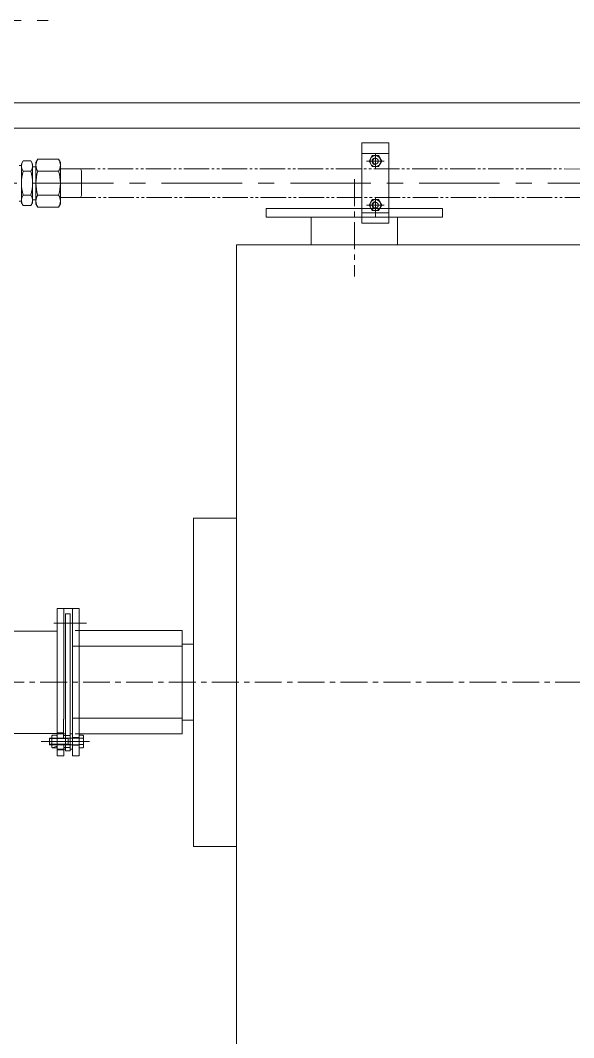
# Model space of a CAD drawing. Header units: inches. Extents: x 0 to 26418, y 0 to 20128.
# Drawn here: x 12594 to 13249, y 8118 to 9321 of the extents above; entities that cross this region are included whole.
import ezdxf

# ---------------------------------------------------------------- set-up
doc = ezdxf.new("R2010")
doc.units = ezdxf.units.IN
doc.header["$MEASUREMENT"] = 0
for name, pattern in [('CENTER', [50.8, 31.75, -6.35, 6.35, -6.35]), ('EB_DASHDOTDOT', [45, 30, -3, 3, -3, 3, -3]), ('点画线', [18, 12, -2, 2, -2])]:
    doc.linetypes.add(name, pattern=pattern)
for name, color, linetype, lineweight in [('CAXA1', 5, 'CENTER', 5), ('CAXA细实线层', 7, 'Continuous', 5), ('中心线', 5, 'CENTER', 5), ('中心线层', 5, 'CENTER', 5), ('细实线层', 7, 'Continuous', 5)]:
    doc.layers.add(name, color=color, linetype=linetype, lineweight=lineweight)

msp = doc.modelspace()

# ---------------------------------------------------------------- linework, layer by layer
at = {"color": 7, "lineweight": 5}
for p, q in [((11770.24, 9223.16), (14450.24, 9223.16)), ((11770.24, 9193.11), (14450.24, 9193.11)), ((12884.98, 9098.11), (12884.98, 9088.11)), ((13093.94, 9098.11), (12884.98, 9098.11)), ((13093.94, 9098.11), (13093.94, 9088.11)), ((13093.94, 9088.11), (12884.98, 9088.11)), ((12938.22, 9088.11), (12938.22, 9055.18)), ((13040.7, 9088.11), (13040.7, 9055.18)), ((12849.86, 9055.18), (12849.86, 8021.04)), ((12849.86, 9055.18), (14835.74, 9055.18)), ((12798.99, 8583.11), (12798.99, 8732.28)), ((12798.99, 8732.28), (12849.86, 8732.28)), ((12637.74, 8625.12), (12637.74, 8451.12)), ((12637.74, 8625.12), (12645.74, 8625.12)), ((12663.74, 8625.11), (12637.74, 8625.11)), ((12645.74, 8625.12), (12645.74, 8494.61)), ((12655.74, 8625.12), (12663.74, 8625.12)), ((12655.74, 8451.11), (12655.74, 8625.11)), ((12663.74, 8451.12), (12663.74, 8625.12)), ((12647.74, 8457.11), (12647.74, 8619.11)), ((12647.74, 8619.11), (12653.04, 8619.11)), ((12653.04, 8457.11), (12653.04, 8619.11)), ((12637.74, 8598.61), (12533.74, 8598.61)), ((12785.74, 8599.11), (12658.99, 8599.11)), ((12785.74, 8599.11), (12785.74, 8477.11)), ((12655.74, 8538.11), (12655.74, 8580.61)), ((12655.74, 8580.61), (12785.74, 8580.61)), ((12785.74, 8538.11), (12785.74, 8583.11)), ((12785.74, 8583.11), (12798.99, 8583.11)), ((12785.74, 8580.61), (12785.74, 8495.61)), ((12798.99, 8583.11), (12798.99, 8543.19)), ((12798.99, 8543.19), (12798.99, 8343.94)), ((12655.74, 8495.61), (12655.74, 8538.11)), ((12785.74, 8538.11), (12785.74, 8493.11)), ((12645.04, 8472.11), (12645.04, 8494.61)), ((12785.74, 8495.61), (12655.74, 8495.61)), ((12785.74, 8493.11), (12798.99, 8493.11)), ((12533.74, 8477.61), (12637.74, 8477.61)), ((12650.74, 8472.11), (12628.74, 8472.11)), ((12628.74, 8472.11), (12628.74, 8472.11)), ((12628.74, 8472.11), (12628.74, 8471.51)), ((12663.74, 8472.11), (12628.74, 8472.11)), ((12628.74, 8472.11), (12628.74, 8464.11)), ((12628.74, 8471.51), (12628.74, 8471.51)), ((12628.74, 8471.51), (12628.74, 8468.11)), ((12628.74, 8468.11), (12628.74, 8464.71)), ((12631.94, 8475.62), (12631.34, 8473.74)), ((12631.94, 8475.62), (12631.34, 8473.74)), ((12631.34, 8473.94), (12631.35, 8474.01)), ((12631.34, 8473.87), (12631.34, 8473.94)), ((12631.34, 8473.81), (12631.34, 8473.87)), ((12631.34, 8473.74), (12631.34, 8473.81)), ((12631.34, 8473.74), (12631.34, 8468.11)), ((12631.34, 8462.48), (12631.34, 8473.74)), ((12631.34, 8468.11), (12631.34, 8462.48)), ((12631.35, 8474.07), (12631.36, 8474.14)), ((12631.35, 8474.01), (12631.35, 8474.07)), ((12631.36, 8474.14), (12631.37, 8474.21)), ((12631.37, 8474.21), (12631.38, 8474.27)), ((12631.38, 8474.27), (12631.39, 8474.34)), ((12631.39, 8474.34), (12631.41, 8474.4)), ((12631.41, 8474.4), (12631.42, 8474.47)), ((12631.42, 8474.47), (12631.44, 8474.53)), ((12631.44, 8474.53), (12631.45, 8474.6)), ((12631.45, 8474.6), (12631.47, 8474.66)), ((12631.47, 8474.66), (12631.49, 8474.73)), ((12631.49, 8474.73), (12631.51, 8474.79)), ((12631.51, 8474.79), (12631.53, 8474.85)), ((12631.53, 8474.85), (12631.56, 8474.92)), ((12631.56, 8474.92), (12631.58, 8474.98)), ((12631.58, 8474.98), (12631.61, 8475.04)), ((12631.61, 8475.04), (12631.64, 8475.1)), ((12631.64, 8475.1), (12631.67, 8475.16)), ((12631.67, 8475.16), (12631.7, 8475.22)), ((12631.7, 8475.22), (12631.73, 8475.28)), ((12631.73, 8475.28), (12631.76, 8475.34)), ((12631.76, 8475.34), (12631.79, 8475.39)), ((12631.79, 8475.39), (12631.83, 8475.45)), ((12631.83, 8475.45), (12631.86, 8475.51)), ((12631.86, 8475.51), (12631.9, 8475.56)), ((12631.9, 8475.56), (12631.94, 8475.62)), ((12637.13, 8475.62), (12631.94, 8475.62)), ((12637.13, 8475.62), (12631.94, 8475.62)), ((12631.94, 8471.86), (12637.13, 8471.86)), ((12637.74, 8473.74), (12637.13, 8475.62)), ((12637.13, 8475.62), (12637.17, 8475.56)), ((12637.74, 8473.74), (12637.13, 8475.62)), ((12637.17, 8475.56), (12637.21, 8475.51)), ((12637.21, 8475.51), (12637.25, 8475.45)), ((12637.25, 8475.45), (12637.28, 8475.39)), ((12637.28, 8475.39), (12637.31, 8475.34)), ((12637.31, 8475.34), (12637.35, 8475.28)), ((12637.35, 8475.28), (12637.38, 8475.22)), ((12637.38, 8475.22), (12637.41, 8475.16)), ((12637.41, 8475.16), (12637.44, 8475.1)), ((12637.44, 8475.1), (12637.46, 8475.04)), ((12637.46, 8475.04), (12637.49, 8474.98)), ((12637.49, 8474.98), (12637.52, 8474.92)), ((12637.52, 8474.92), (12637.54, 8474.85)), ((12637.54, 8474.85), (12637.56, 8474.79)), ((12637.56, 8474.79), (12637.58, 8474.73)), ((12637.58, 8474.73), (12637.6, 8474.66)), ((12637.6, 8474.66), (12637.62, 8474.6)), ((12637.62, 8474.6), (12637.64, 8474.53)), ((12637.64, 8474.53), (12637.65, 8474.47)), ((12637.65, 8474.47), (12637.67, 8474.4)), ((12637.67, 8474.4), (12637.68, 8474.34)), ((12637.68, 8474.34), (12637.69, 8474.27)), ((12637.69, 8474.27), (12637.7, 8474.21)), ((12637.7, 8474.21), (12637.71, 8474.14)), ((12637.71, 8474.14), (12637.72, 8474.07)), ((12637.72, 8474.07), (12637.73, 8474.01)), ((12637.73, 8474.01), (12637.73, 8473.94)), ((12637.73, 8473.94), (12637.73, 8473.87)), ((12637.73, 8473.87), (12637.74, 8473.81)), ((12645.04, 8478.11), (12637.74, 8478.11)), ((12647.74, 8477.11), (12637.74, 8477.11)), ((12637.74, 8473.81), (12637.74, 8473.74)), ((12637.74, 8468.11), (12637.74, 8473.74)), ((12637.74, 8462.48), (12637.74, 8473.74)), ((12637.74, 8462.48), (12637.74, 8468.11)), ((12637.74, 8468.11), (12637.74, 8468.11)), ((12653.04, 8475.11), (12645.04, 8475.11)), ((12656.99, 8472.11), (12650.74, 8472.11)), ((12650.74, 8472.11), (12650.74, 8472.11)), ((12650.74, 8472.11), (12650.74, 8464.11)), ((12655.74, 8477.11), (12653.04, 8477.11)), ((12663.74, 8472.61), (12655.74, 8472.61)), ((12663.74, 8472.11), (12656.99, 8472.11)), ((12656.99, 8472.11), (12656.99, 8472.11)), ((12785.74, 8477.11), (12658.99, 8477.11)), ((12668.44, 8475.62), (12663.74, 8475.62)), ((12663.74, 8475.62), (12663.74, 8475.62)), ((12663.74, 8475.62), (12663.74, 8472.11)), ((12663.74, 8475.62), (12663.74, 8460.61)), ((12668.44, 8475.62), (12663.74, 8475.62)), ((12663.74, 8472.11), (12663.74, 8472.11)), ((12663.74, 8472.11), (12663.74, 8464.11)), ((12668.44, 8471.86), (12663.74, 8471.86)), ((12669.04, 8473.74), (12668.44, 8475.62)), ((12668.44, 8475.62), (12668.48, 8475.56)), ((12669.04, 8473.74), (12668.44, 8475.62)), ((12668.48, 8475.56), (12668.51, 8475.51)), ((12668.51, 8475.51), (12668.55, 8475.45)), ((12668.55, 8475.45), (12668.59, 8475.39)), ((12668.59, 8475.39), (12668.62, 8475.34)), ((12668.62, 8475.34), (12668.65, 8475.28)), ((12668.65, 8475.28), (12668.68, 8475.22)), ((12668.68, 8475.22), (12668.71, 8475.16)), ((12668.71, 8475.16), (12668.74, 8475.1)), ((12668.74, 8475.1), (12668.77, 8475.04)), ((12668.77, 8475.04), (12668.79, 8474.98)), ((12668.79, 8474.98), (12668.82, 8474.92)), ((12668.82, 8474.92), (12668.84, 8474.85)), ((12668.84, 8474.85), (12668.87, 8474.79)), ((12668.87, 8474.79), (12668.89, 8474.73)), ((12668.89, 8474.73), (12668.91, 8474.66)), ((12668.91, 8474.66), (12668.92, 8474.6)), ((12668.92, 8474.6), (12668.94, 8474.53)), ((12668.94, 8474.53), (12668.96, 8474.47)), ((12668.96, 8474.47), (12668.97, 8474.4)), ((12668.97, 8474.4), (12668.99, 8474.34)), ((12668.99, 8474.34), (12669, 8474.27)), ((12669, 8474.27), (12669.01, 8474.21)), ((12669.01, 8474.21), (12669.02, 8474.14)), ((12669.02, 8474.14), (12669.02, 8474.07)), ((12669.02, 8474.07), (12669.03, 8474.01)), ((12669.03, 8474.01), (12669.03, 8473.94)), ((12669.03, 8473.94), (12669.04, 8473.87)), ((12669.04, 8473.87), (12669.04, 8473.81)), ((12669.04, 8473.81), (12669.04, 8473.74)), ((12669.04, 8468.11), (12669.04, 8473.74)), ((12669.04, 8473.74), (12669.04, 8462.48)), ((12669.04, 8462.48), (12669.04, 8468.11)), ((12669.04, 8468.11), (12669.04, 8468.11)), ((12628.74, 8464.71), (12628.74, 8464.71)), ((12628.74, 8464.71), (12628.74, 8464.11)), ((12628.74, 8464.11), (12628.74, 8464.11)), ((12628.74, 8464.11), (12650.74, 8464.11)), ((12663.74, 8464.11), (12628.74, 8464.11)), ((12631.34, 8462.48), (12631.94, 8460.61)), ((12631.34, 8462.42), (12631.34, 8462.48)), ((12631.34, 8462.48), (12631.94, 8460.61)), ((12631.34, 8462.35), (12631.34, 8462.42)), ((12631.34, 8462.28), (12631.34, 8462.35)), ((12631.35, 8462.22), (12631.34, 8462.28)), ((12631.35, 8462.15), (12631.35, 8462.22)), ((12631.36, 8462.08), (12631.35, 8462.15)), ((12631.37, 8462.02), (12631.36, 8462.08)), ((12631.38, 8461.95), (12631.37, 8462.02)), ((12631.39, 8461.89), (12631.38, 8461.95)), ((12631.41, 8461.82), (12631.39, 8461.89)), ((12631.42, 8461.76), (12631.41, 8461.82)), ((12631.44, 8461.69), (12631.42, 8461.76)), ((12631.45, 8461.63), (12631.44, 8461.69)), ((12631.47, 8461.56), (12631.45, 8461.63)), ((12631.49, 8461.5), (12631.47, 8461.56)), ((12631.51, 8461.43), (12631.49, 8461.5)), ((12631.53, 8461.37), (12631.51, 8461.43)), ((12631.56, 8461.31), (12631.53, 8461.37)), ((12631.58, 8461.25), (12631.56, 8461.31)), ((12631.61, 8461.19), (12631.58, 8461.25)), ((12631.64, 8461.12), (12631.61, 8461.19)), ((12631.67, 8461.06), (12631.64, 8461.12)), ((12631.7, 8461), (12631.67, 8461.06)), ((12631.73, 8460.95), (12631.7, 8461)), ((12631.76, 8460.89), (12631.73, 8460.95)), ((12631.79, 8460.83), (12631.76, 8460.89)), ((12631.83, 8460.77), (12631.79, 8460.83)), ((12631.86, 8460.72), (12631.83, 8460.77)), ((12631.9, 8460.66), (12631.86, 8460.72)), ((12631.94, 8460.61), (12631.9, 8460.66)), ((12631.94, 8464.36), (12637.13, 8464.36)), ((12631.94, 8460.61), (12637.74, 8462.48)), ((12637.13, 8460.61), (12631.94, 8460.61)), ((12637.13, 8460.61), (12637.74, 8462.48)), ((12637.17, 8460.66), (12637.13, 8460.61)), ((12637.21, 8460.72), (12637.17, 8460.66)), ((12637.25, 8460.77), (12637.21, 8460.72)), ((12637.28, 8460.83), (12637.25, 8460.77)), ((12637.31, 8460.89), (12637.28, 8460.83)), ((12637.35, 8460.95), (12637.31, 8460.89)), ((12637.38, 8461), (12637.35, 8460.95)), ((12637.41, 8461.06), (12637.38, 8461)), ((12637.44, 8461.12), (12637.41, 8461.06)), ((12637.46, 8461.19), (12637.44, 8461.12)), ((12637.49, 8461.25), (12637.46, 8461.19)), ((12637.52, 8461.31), (12637.49, 8461.25)), ((12637.54, 8461.37), (12637.52, 8461.31)), ((12637.56, 8461.43), (12637.54, 8461.37)), ((12637.58, 8461.5), (12637.56, 8461.43)), ((12637.6, 8461.56), (12637.58, 8461.5)), ((12637.62, 8461.63), (12637.6, 8461.56)), ((12637.64, 8461.69), (12637.62, 8461.63)), ((12637.65, 8461.76), (12637.64, 8461.69)), ((12637.67, 8461.82), (12637.65, 8461.76)), ((12637.68, 8461.89), (12637.67, 8461.82)), ((12637.69, 8461.95), (12637.68, 8461.89)), ((12637.7, 8462.02), (12637.69, 8461.95)), ((12637.71, 8462.08), (12637.7, 8462.02)), ((12637.72, 8462.15), (12637.71, 8462.08)), ((12637.73, 8462.22), (12637.72, 8462.15)), ((12637.74, 8462.42), (12637.73, 8462.35)), ((12637.73, 8462.35), (12637.73, 8462.28)), ((12637.73, 8462.28), (12637.73, 8462.22)), ((12637.74, 8462.48), (12637.74, 8462.42)), ((12647.74, 8459.11), (12637.74, 8459.11)), ((12645.74, 8458.11), (12637.74, 8458.11)), ((12645.74, 8464.11), (12645.74, 8451.12)), ((12653.04, 8461.11), (12645.74, 8461.11)), ((12647.74, 8457.11), (12653.04, 8457.11)), ((12650.74, 8464.11), (12656.99, 8464.11)), ((12655.74, 8459.11), (12653.04, 8459.11)), ((12663.74, 8463.61), (12655.74, 8463.61)), ((12656.99, 8464.11), (12656.99, 8464.11)), ((12656.99, 8464.11), (12663.74, 8464.11)), ((12668.44, 8464.36), (12663.74, 8464.36)), ((12663.74, 8464.11), (12663.74, 8464.11)), ((12663.74, 8464.11), (12663.74, 8460.61)), ((12663.74, 8460.61), (12663.74, 8460.61)), ((12663.74, 8460.61), (12668.44, 8460.61)), ((12668.44, 8460.61), (12663.74, 8460.61)), ((12668.44, 8460.61), (12669.04, 8462.48)), ((12668.44, 8460.61), (12669.04, 8462.48)), ((12668.48, 8460.66), (12668.44, 8460.61)), ((12668.51, 8460.72), (12668.48, 8460.66)), ((12668.55, 8460.77), (12668.51, 8460.72)), ((12668.59, 8460.83), (12668.55, 8460.77)), ((12668.62, 8460.89), (12668.59, 8460.83)), ((12668.65, 8460.95), (12668.62, 8460.89)), ((12668.68, 8461), (12668.65, 8460.95)), ((12668.71, 8461.06), (12668.68, 8461)), ((12668.74, 8461.12), (12668.71, 8461.06)), ((12668.77, 8461.19), (12668.74, 8461.12)), ((12668.79, 8461.25), (12668.77, 8461.19)), ((12668.82, 8461.31), (12668.79, 8461.25)), ((12668.84, 8461.37), (12668.82, 8461.31)), ((12668.87, 8461.43), (12668.84, 8461.37)), ((12668.89, 8461.5), (12668.87, 8461.43)), ((12668.91, 8461.56), (12668.89, 8461.5)), ((12668.92, 8461.63), (12668.91, 8461.56)), ((12668.94, 8461.69), (12668.92, 8461.63)), ((12668.96, 8461.76), (12668.94, 8461.69)), ((12668.97, 8461.82), (12668.96, 8461.76)), ((12668.99, 8461.89), (12668.97, 8461.82)), ((12669, 8461.95), (12668.99, 8461.89)), ((12669.01, 8462.02), (12669, 8461.95)), ((12669.02, 8462.08), (12669.01, 8462.02)), ((12669.03, 8462.22), (12669.02, 8462.15)), ((12669.02, 8462.15), (12669.02, 8462.08)), ((12669.04, 8462.35), (12669.03, 8462.28)), ((12669.03, 8462.28), (12669.03, 8462.22)), ((12669.04, 8462.48), (12669.04, 8462.42)), ((12669.04, 8462.42), (12669.04, 8462.35)), ((12637.74, 8451.12), (12645.74, 8451.12)), ((12655.74, 8451.12), (12663.74, 8451.12)), ((12798.99, 8343.94), (12849.86, 8343.94))]:
    msp.add_line(p, q, dxfattribs=at)
at = {"color": 7, "linetype": 'Continuous', "lineweight": 5}
for p, q in [((12998.39, 9175.72), (13030.39, 9175.72)), ((12998.39, 9080.72), (12998.39, 9175.72)), ((13030.39, 9080.72), (13030.39, 9175.72)), ((12595.57, 9151.11), (12597.48, 9154.41)), ((12606.67, 9154.41), (12597.48, 9154.41)), ((12608.57, 9151.11), (12606.67, 9154.41)), ((12612.57, 9152.62), (12614.76, 9156.41)), ((12639.38, 9156.41), (12614.76, 9156.41)), ((12641.57, 9152.62), (12639.38, 9156.41)), ((12998.39, 9163.22), (13030.39, 9163.22)), ((13006.88, 9154.22), (13010.64, 9160.72)), ((13006.88, 9154.22), (13010.64, 9147.72)), ((13010.64, 9160.72), (13018.14, 9160.72)), ((13021.89, 9154.22), (13018.14, 9160.72)), ((13021.89, 9154.22), (13018.14, 9147.72)), ((12592.67, 9149.11), (12595.6, 9149.11)), ((12595.57, 9151.11), (12595.57, 9144.61)), ((12595.57, 9111.61), (12595.57, 9151.11)), ((12606.67, 9142.26), (12597.48, 9142.26)), ((12608.57, 9147.61), (12608.57, 9151.11)), ((12608.57, 9151.11), (12608.57, 9128.11)), ((12608.57, 9108.61), (12608.57, 9151.11)), ((12612.57, 9147.61), (12608.57, 9147.61)), ((12612.57, 9147.61), (12612.57, 9152.62)), ((12612.57, 9152.62), (12612.57, 9108.61)), ((12639.38, 9142.26), (12614.76, 9142.26)), ((12641.57, 9152.62), (12641.57, 9145.11)), ((12641.57, 9128.11), (12641.57, 9152.62)), ((12665.22, 9145.11), (12641.57, 9145.11)), ((12666.57, 9142.78), (12665.22, 9145.11)), ((12666.57, 9113.45), (12666.57, 9142.78)), ((13010.64, 9147.72), (13018.14, 9147.72)), ((12641.57, 9103.6), (12641.57, 9128.11)), ((12592.67, 9107.11), (12595.57, 9107.11)), ((12595.57, 9105.11), (12595.57, 9111.61)), ((12606.67, 9113.99), (12597.48, 9113.99)), ((12608.57, 9105.11), (12608.57, 9108.61)), ((12612.57, 9108.61), (12608.57, 9108.61)), ((12612.57, 9103.6), (12612.57, 9108.61)), ((12639.38, 9113.96), (12614.76, 9113.96)), ((12665.22, 9111.11), (12641.57, 9111.11)), ((12666.57, 9113.45), (12665.22, 9111.11)), ((13006.88, 9102.22), (13010.64, 9108.72)), ((13010.64, 9108.72), (13018.14, 9108.72)), ((13021.89, 9102.22), (13018.14, 9108.72)), ((12595.57, 9105.11), (12597.48, 9101.81)), ((12606.67, 9101.81), (12597.48, 9101.81)), ((12608.57, 9105.11), (12606.67, 9101.81)), ((12612.57, 9103.6), (12614.76, 9099.81)), ((12639.38, 9099.81), (12614.76, 9099.81)), ((12641.57, 9103.6), (12639.38, 9099.81)), ((13006.88, 9102.22), (13010.64, 9095.72)), ((13010.64, 9095.72), (13018.14, 9095.72)), ((13021.89, 9102.22), (13018.14, 9095.72)), ((12998.39, 9093.22), (13030.39, 9093.22)), ((12998.39, 9080.72), (13030.39, 9080.72))]:
    msp.add_line(p, q, dxfattribs=at)
for centre, radius in [((13014.39, 9154.22), 6.5), ((13014.39, 9154.22), 3.4), ((13014.39, 9102.22), 6.5), ((13014.39, 9102.22), 3.4)]:
    msp.add_circle(centre, radius, dxfattribs=at)
for centre, radius, start, end in [((12606.21, 9148.34), 10.64, 145.17482, 214.82518), ((12597.93, 9148.34), 10.64, 325.17482, 34.82518), ((12625.1, 9149.34), 12.53, 145.61575, 214.38425), ((12629.04, 9149.34), 12.53, 325.61575, 34.38425), ((12649.07, 9128.11), 53.5, 164.66283, 180), ((12555.07, 9128.11), 53.5, 0, 15.33717), ((12659.4, 9128.11), 46.83, 162.41205, 180), ((12594.74, 9128.11), 46.83, 0, 17.58795), ((12649.07, 9128.14), 53.5, 180.00649, 195.34366), ((12555.07, 9128.13), 53.5, 344.66931, 0.00649), ((12659.4, 9128.11), 46.83, 180, 197.58795), ((12594.74, 9128.11), 46.83, 342.41205, 0), ((12606.21, 9107.91), 10.64, 145.1813, 214.83167), ((12597.94, 9107.91), 10.64, 325.1813, 34.83167), ((12625.1, 9106.88), 12.53, 145.61575, 214.38425), ((12629.04, 9106.88), 12.53, 325.61575, 34.38425)]:
    msp.add_arc(centre, radius, start, end, dxfattribs=at)
at = {"color": 7, "lineweight": 5}
for centre, radius, start, end in [((12634.56, 8473.74), 3.23, 144.42999, 215.57001), ((12643.34, 8468.11), 12, 161.77609, 198.22391), ((12634.51, 8473.74), 3.23, 324.42999, 35.57001), ((12625.74, 8468.11), 12, 341.77609, 18.22391), ((12665.82, 8473.74), 3.23, 324.42999, 35.57001), ((12657.04, 8468.11), 12, 341.77609, 18.22391), ((12634.56, 8462.48), 3.23, 144.42999, 215.57001), ((12634.51, 8462.48), 3.23, 324.42999, 35.57001), ((12665.82, 8462.48), 3.23, 324.42999, 35.57001)]:
    msp.add_arc(centre, radius, start, end, dxfattribs=at)
at = {"layer": 'CAXA1', "linetype": 'CENTER', "lineweight": 5, "ltscale": 3}
for p, q in [((12042.74, 9320.72), (12627.11, 9320.72)), ((13024.89, 9154.22), (13003.88, 9154.22)), ((13014.39, 9144.72), (13014.39, 9163.72)), ((14533.01, 9128.12), (12507.49, 9128.12)), ((13014.39, 9092.72), (13014.39, 9111.72)), ((13014.39, 9108.72), (13014.39, 9088.72)), ((13024.89, 9102.22), (13003.88, 9102.22)), ((12633.87, 8608.11), (12672.47, 8608.11)), ((12672.04, 8468.11), (12618.92, 8468.11)), ((12634.36, 8468.11), (12676.16, 8468.11))]:
    msp.add_line(p, q, dxfattribs=at)
at = {"layer": 'CAXA细实线层', "color": 7, "linetype": 'EB_DASHDOTDOT', "lineweight": 5}
for p, q in [((14482.72, 9144.62), (12665.22, 9145.11)), ((14483.58, 9111.64), (12662.55, 9111.11))]:
    msp.add_line(p, q, dxfattribs=at)
at = {"layer": 'CAXA细实线层', "color": 7, "lineweight": 5}
for centre in [(13014.39, 9154.22), (13014.39, 9102.22)]:
    msp.add_arc(centre, 4, 80, 270, dxfattribs=at)
at = {"layer": '中心线', "lineweight": 5}
for p, q in [((12989.46, 9132.84), (12989.46, 9017.73)), ((15443.42, 8538.11), (12515.56, 8538.11))]:
    msp.add_line(p, q, dxfattribs=at)
at = {"layer": '中心线层', "color": 7, "linetype": '点画线', "lineweight": 5}
msp.add_line((12638.34, 8468.11), (12628.34, 8468.11), dxfattribs=at)
at = {"layer": '细实线层', "color": 7, "lineweight": 5}
for p, q in [((12650.74, 8471.51), (12628.74, 8471.51)), ((12650.74, 8471.51), (12656.99, 8472.11)), ((12650.74, 8464.71), (12628.74, 8464.71)), ((12656.99, 8464.11), (12650.74, 8464.71))]:
    msp.add_line(p, q, dxfattribs=at)

doc.saveas('drawing.dxf')
